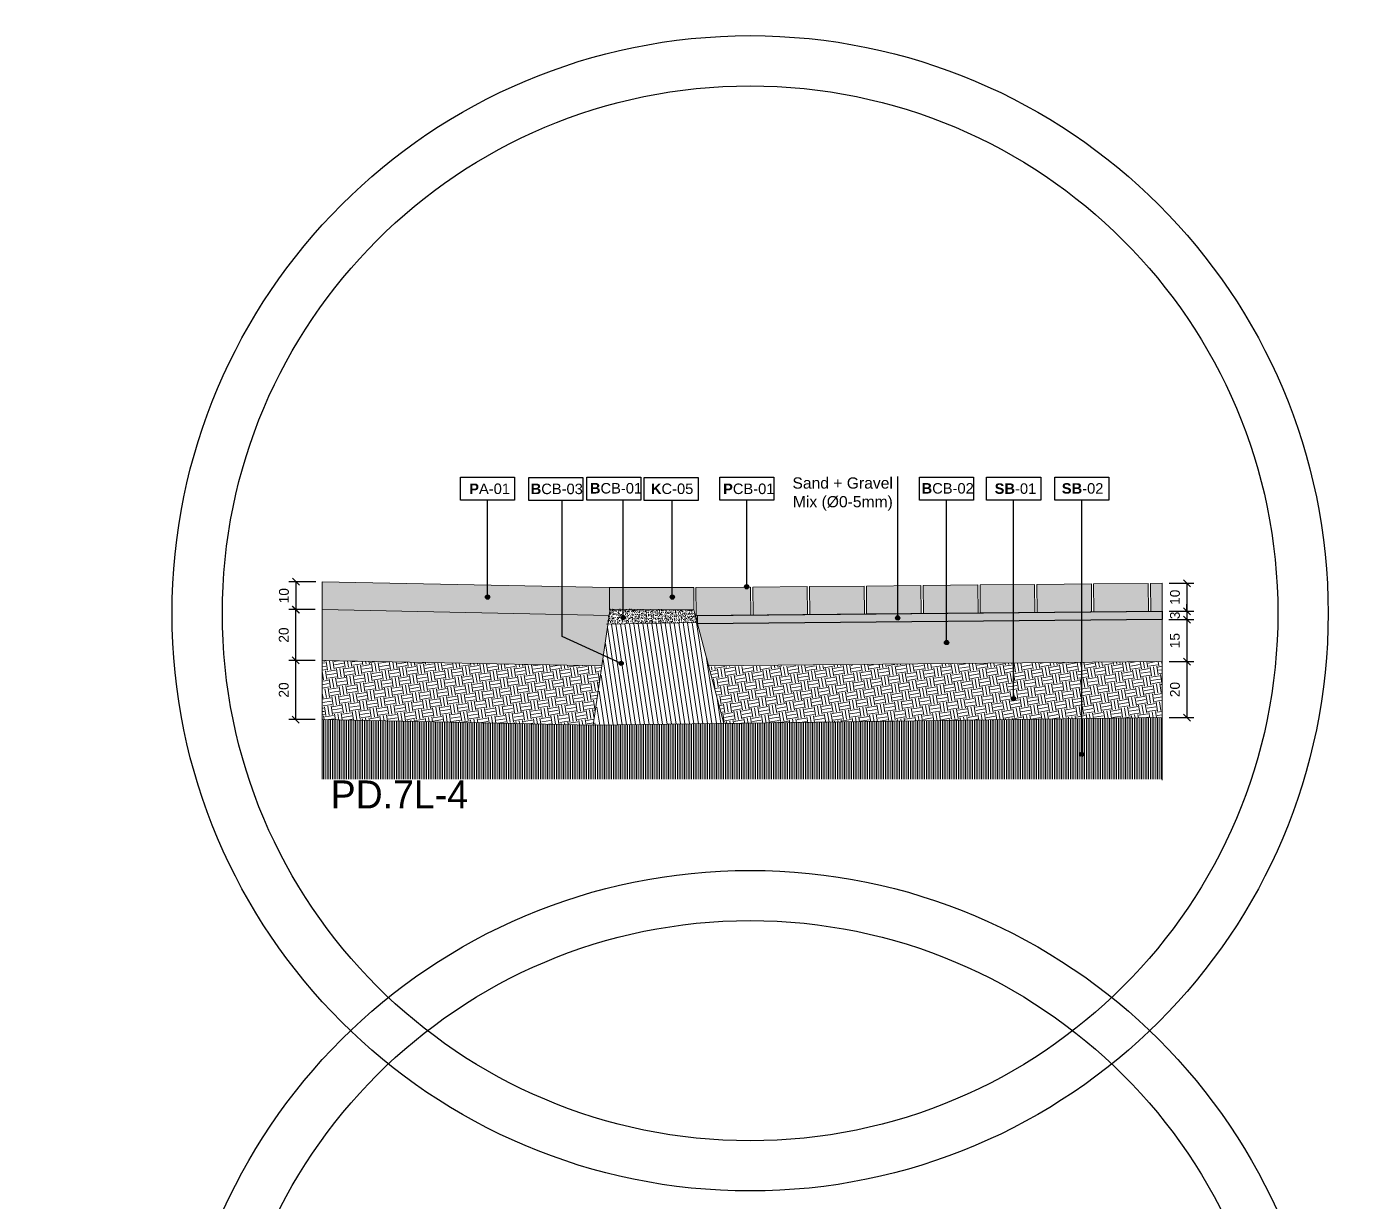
# Model space of a CAD drawing. Header units: metres. Extents: x -325 to 301, y -147 to 149.
# Drawn here: x 86.39 to 91.152, y 5.514 to 9.71 of the extents above; entities that cross this region are included whole.
import ezdxf

# ---------------------------------------------------------------- set-up
doc = ezdxf.new("R2010")
doc.units = ezdxf.units.M
doc.layers.get('Defpoints').update_dxf_attribs({"lineweight": 13})
for name, color, linetype, plot in [('-aux', 50, 'Continuous', False), ('-AUX-TWQ', 1, 'Continuous', False), ('-AUX_MON', 3, 'Continuous', False), ('02-L-AUX', 2, 'Continuous', False)]:
    doc.layers.add(name, color=color, linetype=linetype, plot=plot)
doc.layers.add('0-TX-1_25', color=7, linetype='Continuous', true_color=0x3f4f7f)
doc.layers.add('EIT_3 TR sorra', color=7, linetype='Continuous', true_color=0xd8ceb0)
doc.layers.add('03-TR-Paviment_07_Precast Concrete Blocks', color=7, linetype='Continuous', lineweight=5, true_color=0xe7ddd0)
doc.layers.add('3-TR tot_u', color=7, linetype='Continuous', lineweight=5, true_color=0x787878)
for name, color, linetype, lineweight in [('1-CM', 7, 'Continuous', 0), ('2-L-secció', 1, 'Continuous', 0), ('3-TR Formigó', 252, 'Continuous', 0), ('3-TR Seleccionat', 44, 'Continuous', 0), ('3-TR Tot-u', 37, 'Continuous', 0), ('3_TR_paviment gris', 252, 'Continuous', 5)]:
    doc.layers.add(name, color=color, linetype=linetype, lineweight=lineweight)
doc.layers.add('A-KEYPLAN_HATCH', color=7, linetype='Continuous')
doc.layers.add('A_TEXT_2', color=7, linetype='Continuous')
doc.styles.get("Standard").update_dxf_attribs({"font": 'arial.ttf'})
doc.styles.add('x-llegenda materials$0$ENGRAVERS', font='TT0586M.TTF')
doc.dimstyles.new('ISO-25', dxfattribs={"dimtxt": 0.1, "dimasz": 0.1, "dimexe": 0.1, "dimexo": 0.1, "dimgap": 0.1, "dimtad": 1, "dimdec": 0, "dimlfac": 100, "dimzin": 9, "dimtxsty": 'Standard', "dimblk": 'OBLIQUE', "dimcen": 0.1, "dimadec": 0, "dimazin": 0, "dimtfac": 1, "dimtdec": 0, "dimtmove": 0, "dimatfit": 3, "dimldrblk": 'OBLIQUE', "dimfxl": 1, "dimarcsym": 0})

# ---------------------------------------------------------------- blocks, each defined once
blk = doc.blocks.new('hatch keyplan 2')
at = {"layer": 'A-KEYPLAN_HATCH'}
blk.add_lwpolyline([(0, 0.00548), (0.01287, 0.00548), (0.01287, 0), (0, 0)], close=True, dxfattribs=at)
blk = doc.blocks.new('hatch keyplan')
at = {"layer": 'A-KEYPLAN_HATCH'}
blk.add_blockref('hatch keyplan 2', (1.43058, 0.85215), dxfattribs=at)
blk = doc.blocks.new('B-CB03')
at = {"layer": 'A-KEYPLAN_HATCH'}
blk.add_blockref('hatch keyplan', (-1.43058, -0.85215), dxfattribs=at)
at = {"layer": 'A_TEXT_2', "insert": (-0.0008, 0.00398), "char_height": 0.0025, "attachment_point": 1}
blk.add_mtext_dynamic_manual_height_columns('\\pi0.00128;{\\fArial|b1|i0|c0|p34;B}CB-03', width=0.0145619, gutter_width=0.015, heights=[0], dxfattribs=at)
blk = doc.blocks.new('K04')
at = {"layer": 'A-KEYPLAN_HATCH'}
blk.add_blockref('hatch keyplan', (-1.42958, -0.85215), dxfattribs=at)
at = {"layer": 'A_TEXT_2', "insert": (0.0002, 0.00402), "char_height": 0.0025, "attachment_point": 1}
blk.add_mtext_dynamic_manual_height_columns('\\pi0.00244;{\\fArial|b1|i0|c0|p34;K}C-05', width=0.0145619, gutter_width=0.015, heights=[0], dxfattribs=at)
blk = doc.blocks.new('B-CB02')
at = {"layer": 'A-KEYPLAN_HATCH'}
blk.add_blockref('hatch keyplan', (-1.43058, -0.85215), dxfattribs=at)
at = {"layer": 'A_TEXT_2', "insert": (-0.0008, 0.00409), "char_height": 0.0025, "attachment_point": 1}
blk.add_mtext_dynamic_manual_height_columns('\\pi0.00129;{\\fArial|b1|i0|c0|p34;B}CB-02', width=0.0145619, gutter_width=0.015, heights=[0], dxfattribs=at)
blk = doc.blocks.new('SB-01')
at = {"layer": 'A-KEYPLAN_HATCH'}
blk.add_blockref('hatch keyplan', (-1.43058, -0.85215), dxfattribs=at)
at = {"layer": 'A_TEXT_2', "insert": (-0.0008, 0.00403), "char_height": 0.0025, "attachment_point": 1}
blk.add_mtext_dynamic_manual_height_columns('\\pi0.00271;{\\fArial|b1|i0|c0|p34;SB}-01', width=0.0145619, gutter_width=0.015, heights=[0], dxfattribs=at)
blk = doc.blocks.new('B-CB01')
at = {"layer": 'A-KEYPLAN_HATCH'}
blk.add_blockref('hatch keyplan', (-1.43058, -0.85215), dxfattribs=at)
at = {"layer": 'A_TEXT_2', "insert": (-0.0008, 0.00411), "char_height": 0.0025, "attachment_point": 1}
blk.add_mtext_dynamic_manual_height_columns('\\pi0.00152;{\\fArial|b1|i0|c0|p34;B}CB-01', width=0.0145619, gutter_width=0.015, heights=[0], dxfattribs=at)
blk = doc.blocks.new('B-A01')
at = {"layer": 'A-KEYPLAN_HATCH'}
blk.add_blockref('hatch keyplan', (-1.43058, -0.85215), dxfattribs=at)
at = {"layer": 'A_TEXT_2', "insert": (-0.0008, 0.00399), "char_height": 0.0025, "attachment_point": 1}
blk.add_mtext_dynamic_manual_height_columns('\\pi0.00288;{\\fArial|b1|i0|c0|p34;P}A-01', width=0.0145619, gutter_width=0.015, heights=[0], dxfattribs=at)
blk = doc.blocks.new('SB-02')
at = {"layer": 'A-KEYPLAN_HATCH'}
blk.add_blockref('hatch keyplan', (-1.43058, -0.85215), dxfattribs=at)
at = {"layer": 'A_TEXT_2', "insert": (-0.0008, 0.00408), "char_height": 0.0025, "attachment_point": 1}
blk.add_mtext_dynamic_manual_height_columns('\\pi0.00249;{\\fArial|b1|i0|c0|p34;SB}-02', width=0.0145619, gutter_width=0.015, heights=[0], dxfattribs=at)
blk = doc.blocks.new('PCB02')
at = {"layer": 'A-KEYPLAN_HATCH'}
blk.add_blockref('hatch keyplan', (-1.42958, -0.85215), dxfattribs=at)
at = {"layer": 'A_TEXT_2', "insert": (0.0002, 0.00398), "char_height": 0.0025, "attachment_point": 1}
blk.add_mtext_dynamic_manual_height_columns('\\pi0.00161;{\\fArial|b1|i0|c0|p34;P}CB-01', width=0.0145619, gutter_width=0.015, heights=[0], dxfattribs=at)
blk = doc.blocks.new('_Oblique')
at = {"color": 0, "lineweight": -2}
blk.add_line((-0.5, -0.5), (0.5, 0.5), dxfattribs=at)
blk = doc.blocks.new('*D1318')
at = {"layer": '0-TX-1_25', "color": 0, "lineweight": -2, "transparency": 16777216}
for p, q in [((90.47, 7.7218), (90.5584, 7.7218)), ((90.5334, 7.7218), (90.5334, 7.622)), ((90.47, 7.622), (90.5584, 7.622))]:
    blk.add_line(p, q, dxfattribs=at)
at = {"layer": 'Defpoints', "color": 0, "transparency": 16777216}
for p in [(90.445, 7.7218, 0.0017), (90.445, 7.622, 0.0017), (90.5334, 7.622)]:
    blk.add_point(p, dxfattribs=at)
at = {"layer": '0-TX-1_25', "color": 0, "lineweight": -2, "transparency": 16777216, "xscale": 0.025, "yscale": 0.025, "zscale": 0.025}
for p, rotation in [((90.5334, 7.7218), 90), ((90.5334, 7.622), 270)]:
    blk.add_blockref('_Oblique', p, dxfattribs=dict(at, rotation=rotation))
at = {"layer": '0-TX-1_25', "color": 0, "transparency": 16777216, "insert": (90.4905, 7.6719), "char_height": 0.035, "attachment_point": 5, "rotation": 90}
blk.add_mtext('10', dxfattribs=at)
blk = doc.blocks.new('*D1316')
at = {"layer": '0-TX-1_25', "color": 0, "lineweight": -2, "transparency": 16777216}
for p, q in [((90.47, 7.622), (90.5584, 7.622)), ((90.5334, 7.622), (90.5334, 7.647)), ((90.5334, 7.622), (90.5334, 7.592)), ((90.4703, 7.592), (90.5584, 7.592)), ((90.5334, 7.592), (90.5334, 7.567))]:
    blk.add_line(p, q, dxfattribs=at)
at = {"layer": 'Defpoints', "color": 0, "transparency": 16777216}
for p in [(90.445, 7.622, 0.0017), (90.4453, 7.592, 0.0017), (90.5334, 7.592)]:
    blk.add_point(p, dxfattribs=at)
at = {"layer": '0-TX-1_25', "color": 0, "lineweight": -2, "transparency": 16777216, "xscale": 0.025, "yscale": 0.025, "zscale": 0.025}
for p, rotation in [((90.5334, 7.622), 270), ((90.5334, 7.592), 90)]:
    blk.add_blockref('_Oblique', p, dxfattribs=dict(at, rotation=rotation))
at = {"layer": '0-TX-1_25', "color": 0, "transparency": 16777216, "insert": (90.4905, 7.607), "char_height": 0.035, "attachment_point": 5, "rotation": 90}
blk.add_mtext('3', dxfattribs=at)
blk = doc.blocks.new('*D1319')
at = {"layer": '0-TX-1_25', "color": 0, "lineweight": -2, "transparency": 16777216}
for p, q in [((22.8472, 7.592), (22.7222, 7.592)), ((22.7472, 7.592), (22.7472, 6.6163)), ((22.6859, 6.6163), (22.7722, 6.6163))]:
    blk.add_line(p, q, dxfattribs=at)
at = {"layer": 'Defpoints', "color": 0, "transparency": 16777216}
for p in [(113.1665, 7.592, 0.0017), (22.6609, 6.6163, 0.0017), (22.7472, 6.6163)]:
    blk.add_point(p, dxfattribs=at)
at = {"layer": '0-TX-1_25', "color": 0, "lineweight": -2, "transparency": 16777216, "xscale": 0.025, "yscale": 0.025, "zscale": 0.025}
for p, rotation in [((22.7472, 7.592), 90), ((22.7472, 6.6163), 270)]:
    blk.add_blockref('_Oblique', p, dxfattribs=dict(at, rotation=rotation))
at = {"layer": '0-TX-1_25', "color": 0, "transparency": 16777216, "insert": (22.7043, 7.1041), "char_height": 0.035, "attachment_point": 5, "rotation": 90}
blk.add_mtext('98', dxfattribs=at)
blk = doc.blocks.new('*D1320')
at = {"layer": '0-TX-1_25', "color": 0, "lineweight": -2, "transparency": 16777216}
for p, q in [((90.4695, 7.442), (90.5584, 7.442)), ((90.5334, 7.442), (90.5334, 7.2422)), ((90.4699, 7.2422), (90.5584, 7.2422))]:
    blk.add_line(p, q, dxfattribs=at)
at = {"layer": 'Defpoints', "color": 0, "transparency": 16777216}
for p in [(90.4445, 7.442, 0.0017), (90.4449, 7.2422, 0.0017), (90.5334, 7.2422)]:
    blk.add_point(p, dxfattribs=at)
at = {"layer": '0-TX-1_25', "color": 0, "lineweight": -2, "transparency": 16777216, "xscale": 0.025, "yscale": 0.025, "zscale": 0.025}
for p, rotation in [((90.5334, 7.442), 90), ((90.5334, 7.2422), 270)]:
    blk.add_blockref('_Oblique', p, dxfattribs=dict(at, rotation=rotation))
at = {"layer": '0-TX-1_25', "color": 0, "transparency": 16777216, "insert": (90.4905, 7.3421), "char_height": 0.035, "attachment_point": 5, "rotation": 90}
blk.add_mtext('20', dxfattribs=at)
blk = doc.blocks.new('POINT')
at = {"layer": '0-TX-1_25'}
h = blk.add_hatch(dxfattribs=at)
h.set_pattern_fill('ANGLE', color=256)
h.set_pattern_definition([(0, (-83.747, -12.726), (0, 6.985), [5.08, -1.905]), (90, (-83.747, -12.726), (-6.985, 4e-16), [5.08, -1.905])])
edge = h.paths.add_edge_path()
edge.add_arc((0, 0), 0.0075, 0, 360)
h = blk.add_hatch(color=256, dxfattribs=at)
h.dxf.hatch_style = 1
edge = h.paths.add_edge_path()
edge.add_arc((0, 0), 0.0075, 0, 360)
blk.add_circle((0, 0), 0.0075, dxfattribs=at)
blk = doc.blocks.new('*D1317')
at = {"layer": '0-TX-1_25', "color": 0, "lineweight": -2, "transparency": 16777216}
for p, q in [((90.469, 7.592), (90.558, 7.592)), ((90.533, 7.592), (90.533, 7.442)), ((90.4704, 7.442), (90.558, 7.442))]:
    blk.add_line(p, q, dxfattribs=at)
at = {"layer": 'Defpoints', "color": 0, "transparency": 16777216}
for p in [(90.444, 7.592, 0.0017), (90.4454, 7.442, 0.0017), (90.533, 7.442)]:
    blk.add_point(p, dxfattribs=at)
at = {"layer": '0-TX-1_25', "color": 0, "lineweight": -2, "transparency": 16777216, "xscale": 0.025, "yscale": 0.025, "zscale": 0.025}
for p, rotation in [((90.533, 7.592), 90), ((90.533, 7.442), 270)]:
    blk.add_blockref('_Oblique', p, dxfattribs=dict(at, rotation=rotation))
at = {"layer": '0-TX-1_25', "color": 0, "transparency": 16777216, "insert": (90.4901, 7.517), "char_height": 0.035, "attachment_point": 5, "rotation": 90}
blk.add_mtext('15', dxfattribs=at)
blk = doc.blocks.new('*D1348')
at = {"layer": '0-TX-1_25', "color": 0, "lineweight": -2, "transparency": 16777216}
for p, q in [((87.42, 7.4463), (87.3263, 7.4463)), ((87.3513, 7.2351), (87.3513, 7.4463)), ((87.42, 7.2351), (87.3263, 7.2351))]:
    blk.add_line(p, q, dxfattribs=at)
at = {"layer": 'Defpoints', "color": 0, "transparency": 16777216}
for p in [(87.3513, 7.4463), (87.445, 7.4463, 0), (87.445, 7.2351, 0.0017)]:
    blk.add_point(p, dxfattribs=at)
at = {"layer": '0-TX-1_25', "color": 0, "lineweight": -2, "transparency": 16777216, "xscale": 0.025, "yscale": 0.025, "zscale": 0.025}
for p, rotation in [((87.3513, 7.4463), 90), ((87.3513, 7.2351), 270)]:
    blk.add_blockref('_Oblique', p, dxfattribs=dict(at, rotation=rotation))
at = {"layer": '0-TX-1_25', "color": 0, "transparency": 16777216, "insert": (87.3085, 7.3407), "char_height": 0.035, "attachment_point": 5, "rotation": 90}
blk.add_mtext('20', dxfattribs=at)
blk = doc.blocks.new('*D1349')
at = {"layer": '0-TX-1_25', "color": 0, "lineweight": -2, "transparency": 16777216}
for p, q in [((87.4207, 7.6276), (87.3263, 7.6276)), ((87.3513, 7.4463), (87.3513, 7.6276)), ((87.42, 7.4463), (87.3263, 7.4463))]:
    blk.add_line(p, q, dxfattribs=at)
at = {"layer": 'Defpoints', "color": 0, "transparency": 16777216}
for p in [(87.3513, 7.6276), (87.4457, 7.6276, 0), (87.445, 7.4463, 0)]:
    blk.add_point(p, dxfattribs=at)
at = {"layer": '0-TX-1_25', "color": 0, "lineweight": -2, "transparency": 16777216, "xscale": 0.025, "yscale": 0.025, "zscale": 0.025}
for p, rotation in [((87.3513, 7.6276), 90), ((87.3513, 7.4463), 270)]:
    blk.add_blockref('_Oblique', p, dxfattribs=dict(at, rotation=rotation))
at = {"layer": '0-TX-1_25', "color": 0, "transparency": 16777216, "insert": (87.3085, 7.5369), "char_height": 0.035, "attachment_point": 5, "rotation": 90}
blk.add_mtext('20', dxfattribs=at)
blk = doc.blocks.new('*D1350')
at = {"layer": '0-TX-1_25', "color": 0, "lineweight": -2, "transparency": 16777216}
for p, q in [((87.4227, 7.7275), (87.327, 7.7275)), ((87.352, 7.7275), (87.352, 7.6276)), ((87.4207, 7.6276), (87.327, 7.6276))]:
    blk.add_line(p, q, dxfattribs=at)
at = {"layer": 'Defpoints', "color": 0, "transparency": 16777216}
for p in [(87.4477, 7.7275, 0), (87.352, 7.6276), (87.4457, 7.6276, 0)]:
    blk.add_point(p, dxfattribs=at)
at = {"layer": '0-TX-1_25', "color": 0, "lineweight": -2, "transparency": 16777216, "xscale": 0.025, "yscale": 0.025, "zscale": 0.025}
for p, rotation in [((87.352, 7.7275), 90), ((87.352, 7.6276), 270)]:
    blk.add_blockref('_Oblique', p, dxfattribs=dict(at, rotation=rotation))
at = {"layer": '0-TX-1_25', "color": 0, "transparency": 16777216, "insert": (87.3091, 7.6775), "char_height": 0.035, "attachment_point": 5, "rotation": 90}
blk.add_mtext('10', dxfattribs=at)
blk = doc.blocks.new('*D1879')
at = {"layer": '0-TX-1_25', "color": 0, "lineweight": -2, "transparency": 16777216}
for p, q in [((87.5171, 51.8946), (87.5171, 52.0196)), ((87.7984, 51.9196), (87.7984, 52.0196)), ((87.5171, 51.9946), (87.7984, 51.9946))]:
    blk.add_line(p, q, dxfattribs=at)
at = {"layer": 'Defpoints', "color": 0, "transparency": 16777216}
for p in [(87.7984, 51.9946), (87.7984, 51.8946), (87.5171, 0.0315)]:
    blk.add_point(p, dxfattribs=at)
at = {"layer": '0-TX-1_25', "color": 0, "lineweight": -2, "transparency": 16777216, "xscale": 0.025, "yscale": 0.025, "zscale": 0.025, "rotation": 180}
blk.add_blockref('_Oblique', (87.5171, 51.9946), dxfattribs=at)
at = {"layer": '0-TX-1_25', "color": 0, "lineweight": -2, "transparency": 16777216, "xscale": 0.025, "yscale": 0.025, "zscale": 0.025}
blk.add_blockref('_Oblique', (87.7984, 51.9946), dxfattribs=at)
at = {"layer": '0-TX-1_25', "color": 0, "transparency": 16777216, "insert": (87.6578, 52.0374), "char_height": 0.035, "attachment_point": 5}
blk.add_mtext('28', dxfattribs=at)

msp = doc.modelspace()

# ---------------------------------------------------------------- hatches: boundary and pattern name
at = {"layer": '03-TR-Paviment_07_Precast Concrete Blocks'}
h = msp.add_hatch(color=256, dxfattribs=at)
h.dxf.hatch_style = 1
h.paths.add_polyline_path([(89.5915, 7.7139), (89.5924, 7.6139), (89.7872, 7.6159), (89.7863, 7.7159)])
h = msp.add_hatch(color=256, dxfattribs=at)
h.dxf.hatch_style = 1
h.paths.add_polyline_path([(89.7944, 7.7158), (89.7953, 7.6158), (89.99, 7.6177), (89.9891, 7.7177)])
h = msp.add_hatch(color=256, dxfattribs=at)
h.dxf.hatch_style = 1
h.paths.add_polyline_path([(89.9972, 7.7176), (89.9981, 7.6177), (90.1929, 7.6196), (90.192, 7.7196)])
h = msp.add_hatch(color=256, dxfattribs=at)
h.dxf.hatch_style = 1
h.paths.add_polyline_path([(90.2001, 7.7195), (90.201, 7.6195), (90.3958, 7.6214), (90.3948, 7.7214)])
h = msp.add_hatch(color=256, dxfattribs=at)
h.dxf.hatch_style = 1
h.paths.add_polyline_path([(90.445, 7.6218), (90.445, 7.7218), (90.4029, 7.7213), (90.4038, 7.6214)])
h = msp.add_hatch(color=256, dxfattribs=at)
h.dxf.hatch_style = 1
h.paths.add_polyline_path([(88.7801, 7.7065), (88.781, 7.6065), (88.9758, 7.6085), (88.9749, 7.7085)])
h = msp.add_hatch(color=256, dxfattribs=at)
h.dxf.hatch_style = 1
h.paths.add_polyline_path([(88.9829, 7.7084), (88.9839, 7.6084), (89.1786, 7.6103), (89.1777, 7.7103)])
h = msp.add_hatch(color=256, dxfattribs=at)
h.dxf.hatch_style = 1
h.paths.add_polyline_path([(89.1858, 7.7102), (89.1867, 7.6102), (89.3815, 7.6122), (89.3806, 7.7122)])
h = msp.add_hatch(color=256, dxfattribs=at)
h.dxf.hatch_style = 1
h.paths.add_polyline_path([(89.3886, 7.7121), (89.3896, 7.6121), (89.5843, 7.614), (89.5834, 7.714)])
at = {"layer": '3-TR Formigó'}
h = msp.add_hatch(dxfattribs=at)
h.set_pattern_fill('ANSI31', color=256, scale=0.005, angle=-126.3922, style=0)
h.set_pattern_definition([(278.60779, (4.804682, -47.854254), (0.0156961847, 0.0023760076), [])])
h.paths.add_polyline_path([(88.4183, 7.2151), (88.879, 7.2212), (88.7842, 7.5814), (88.4656, 7.5757)])
at = {"layer": '3-TR Seleccionat'}
h = msp.add_hatch(dxfattribs=at)
h.set_pattern_fill('ANSI31', color=256, scale=0.002, angle=45, style=0)
h.set_pattern_definition([(90, (87.297665, 14.118718), (-0.00635, -6e-11), [])])
h.paths.add_polyline_path([(87.445, 7.1674), (87.445, 7.2351), (88.4134, 7.215), (90.4466, 7.2422), (90.445, 7.022), (87.4448, 7.022)])
at = {"layer": '3-TR Tot-u'}
h = msp.add_hatch(dxfattribs=at)
h.set_pattern_fill('EARTH', color=256, scale=0.005, angle=279, style=0)
h.set_pattern_definition([(279, (4.596564, -13.718513), (0.036325899, -0.02639231), [0.03175, -0.03175]), (279, (4.608324, -13.71665), (0.036325899, -0.02639231), [0.03175, -0.03175]), (279, (4.620083, -13.714788), (0.036325899, -0.02639231), [0.03175, -0.03175]), (9, (4.624624, -13.718087), (0.02639231, 0.036325899), [0.03175, -0.03175]), (9, (4.626487, -13.729847), (0.02639231, 0.036325899), [0.03175, -0.03175]), (9, (4.62835, -13.741606), (0.02639231, 0.036325899), [0.03175, -0.03175])])
h.paths.add_polyline_path([(87.445, 7.4463), (87.4464, 7.2351), (88.4134, 7.215), (88.4435, 7.4227), (88.3705, 7.4279)])
h = msp.add_hatch(dxfattribs=at)
h.set_pattern_fill('EARTH', color=256, scale=0.005, angle=-80.3021, style=0)
h.set_pattern_definition([(279.698, (88.888883, 7.227767), (0.0366447, -0.0259479), [0.03175, -0.03175]), (279.698, (88.90062, 7.229773), (0.0366447, -0.0259479), [0.03175, -0.03175]), (279.698, (88.912355, 7.23178), (0.0366447, -0.0259479), [0.03175, -0.03175]), (9.698, (88.916936, 7.228535), (0.0259479, 0.0366447), [0.03175, -0.03175]), (9.698, (88.918942, 7.2168), (0.0259479, 0.0366447), [0.03175, -0.03175]), (9.698, (88.920947, 7.205063), (0.0259479, 0.0366447), [0.03175, -0.03175])])
h.paths.add_polyline_path([(90.4449, 7.2422), (90.4445, 7.442), (88.826, 7.4237), (88.8802, 7.2192)])
at = {"layer": '3-TR tot_u'}
h = msp.add_hatch(dxfattribs=at)
h.set_pattern_fill('AR-CONC', color=256, scale=0.0002, angle=88.1652)
h.set_pattern_definition([(138.16522, (4.626428, 3.378138), (0.004352801, 0.036316187), [0.00381, -0.04191]), (83.16522, (4.626428, 3.378138), (-0.03841746, -0.005821639), [0.003048, -0.033528117]), (188.616665, (4.62679, 3.381164), (-0.034064657, 0.030494548), [0.003238002, -0.035618049]), (134.34942, (4.616273, 3.378463), (0.010140008, 0.053918794), [0.005715, -0.062865]), (184.80078, (4.61712, 3.382957), (-0.047939638, 0.049040876), [0.004857005, -0.05342712]), (79.34937, (4.616273, 3.378463), (-0.04793964, 0.049040876), [0.004571993, -0.050291946]), (109.16522, (4.618975, 3.38346), (0.021413416, 0.029652477), [0.00381, -0.04191]), (54.16522, (4.618975, 3.38346), (-0.036422958, 0.013533515), [0.003048, -0.033528]), (159.616665, (4.62076, 3.38593), (-0.015009543, 0.043185993), [0.003238002, -0.035617988]), (125.66522, (4.626428, 3.378138), (-0.0168825598, 0.0011588517), [0, -0.0331216, 0, -0.034036, 0, -0.033655]), (95.66522, (4.626428, 3.378138), (-0.0195979633, 0.0139985867), [0, -0.0194056, 0, -0.0323596, 0, -0.012827]), (55.66522, (4.626065, 3.366816), (0.002013415, 0.0270675318), [0, -0.0127, 0, -0.039624, 0, -0.052578]), (45.66522, (4.625903, 3.361738), (-0.0041341466, 0.029773466), [0, -0.01651, 0, -0.0263144, 0, -0.037338])])
h.paths.add_polyline_path([(88.4713, 7.6066), (87.4457, 7.6276), (87.445, 7.4463), (88.4435, 7.4265)])
h = msp.add_hatch(dxfattribs=at)
h.set_pattern_fill('AR-CONC', color=256, scale=9e-05, angle=90.2664)
h.set_pattern_definition([(140.266414, (5.037615, -15.191748), (0.0013582613, 0.0164031132), [0.0017145, -0.0188595]), (85.266414, (5.037615, -15.191748), (-0.0171801815, -0.0032518273), [0.0013716, -0.0150876526]), (190.71786, (5.037728, -15.190381), (-0.0158219194, 0.0131512858), [0.0014571008, -0.016028122]), (136.450614, (5.033043, -15.19177), (0.003670327, 0.024414444), [0.00257175, -0.02828925]), (186.901972, (5.033348, -15.189735), (-0.0223674596, 0.021262598), [0.002185652, -0.024042205]), (81.450565, (5.033043, -15.19177), (-0.0223674596, 0.021262598), [0.002057397, -0.022631376]), (111.266414, (5.034175, -15.189478), (0.0091403206, 0.0136879438), [0.0017145, -0.0188595]), (56.266414, (5.034175, -15.189478), (-0.0166026007, 0.0054850432), [0.0013716, -0.0150876]), (161.71786, (5.034937, -15.188337), (-0.0074622802, 0.019172987), [0.0014571008, -0.0160280944]), (127.766414, (5.0376146, -15.191748), (-0.00761116375, 0.0002425866), [0, -0.01490472, 0, -0.0153162, 0, -0.01514475]), (97.766414, (5.0376146, -15.191748), (-0.009044117, 0.0059717809), [0, -0.00873252, 0, -0.01456182, 0, -0.00577215]), (57.766414, (5.037638, -15.1968455), (0.0004588393, 0.012205419), [0, -0.005715, 0, -0.0178308, 0, -0.0236601]), (47.766414, (5.037649, -15.199132), (-0.0023503487, 0.0133208417), [0, -0.0074295, 0, -0.01184148, 0, -0.0168021])])
h.paths.add_polyline_path([(88.7684, 7.5811), (88.7842, 7.5814), (88.772, 7.6266), (88.4735, 7.6305), (88.461, 7.577)])
h = msp.add_hatch(dxfattribs=at)
h.set_pattern_fill('AR-CONC', color=256, scale=0.0002, angle=90.2664)
h.set_pattern_definition([(140.2664143104, (269989.77371, -738413.616787), (0.0030183585511, 0.0364513625844), [0.00381, -0.04191]), (85.2664143104, (269989.77371, -738413.616787), (-0.0381781810675, -0.0072262829332), [0.003048, -0.033528116834]), (190.7178590104, (269989.773962, -738413.61375), (-0.0351598209585, 0.0292250795622), [0.00323800176, -0.03561804892]), (136.4506143104, (269989.76355, -738413.616834), (0.0081562825582, 0.0542543196878), [0.005715, -0.062865]), (186.9019719204, (269989.76423, -738413.612313), (-0.049705465848, 0.047250217616), [0.004857004628, -0.053427121632]), (81.45056548, (269989.76355, -738413.616834), (-0.0497054658455, 0.0472502176188), [0.004571993414, -0.050291946384]), (111.2664143104, (269989.766067, -738413.611742), (0.0203118235131, 0.0304176527954), [0.00381, -0.04191]), (56.2664143104, (269989.766067, -738413.611742), (-0.0368946682902, 0.0121889849718), [0.003048, -0.033528]), (161.7178593104, (269989.76776, -738413.609207), (-0.016582844967, 0.0426066376987), [0.00323800176, -0.03561798752]), (127.7664143104, (269989.773711, -738413.616787), (-0.0169136972324, 0.00053908133522), [0, -0.0331216, 0, -0.034036, 0, -0.033655]), (97.7664143104, (269989.77371, -738413.616787), (-0.02009803784808, 0.0132706243038), [0, -0.0194056, 0, -0.0323596, 0, -0.012827]), (57.7664143104, (269989.773764, -738413.628115), (0.00101964285024, 0.02712315336895), [0, -0.0127, 0, -0.039624, 0, -0.052578]), (47.7664143104, (269989.773787, -738413.633195), (-0.0052229971542, 0.0296018704426), [0, -0.01651, 0, -0.0263144, 0, -0.037338])])
h.paths.add_polyline_path([(90.4445, 7.442), (90.4441, 7.5422), (90.4437, 7.592), (88.7854, 7.5768), (88.8251, 7.4272), (88.9967, 7.4288)])
at = {"layer": '3_TR_paviment gris'}
h = msp.add_hatch(dxfattribs=at)
h.set_pattern_fill('DOTS', color=256, scale=0.005, angle=357.5166, style=0)
h.set_pattern_definition([(357.516611, (4.4188405, -13.014002), (0.0043089525, 0.0077580804), [0, -0.0079375])])
h.paths.add_polyline_path([(88.472, 7.7066), (87.445, 7.7276), (87.4457, 7.6276), (88.4713, 7.6066)])
msp.add_hatch(color=256, dxfattribs=at).paths.add_polyline_path([(88.7698, 7.6267), (88.472, 7.6266), (88.4705, 7.7066), (88.7706, 7.7066)])
at = {"layer": 'EIT_3 TR sorra'}
h = msp.add_hatch(dxfattribs=at)
h.set_pattern_fill('ANSI36', color=256, scale=0.001075, angle=-0.5853, style=0, double=1)
h.set_pattern_definition([(44.4146932, (-145.694049, -118.415319), (0.001877787426, 0.0066181336), [0.0085328125, -0.0017065625, 0, -0.0017065625])])
h.paths.add_polyline_path([(88.7854, 7.6068), (90.445, 7.622), (90.4453, 7.592), (88.7854, 7.5768)])

# ---------------------------------------------------------------- linework, layer by layer
at = {"layer": '-AUX-TWQ'}
for radius in [2.0638, 1.8844]:
    msp.add_circle((88.9735, 7.6145, 0.0017), radius, dxfattribs=at)
at = {"layer": '-AUX_MON'}
for radius in [2.0638, 1.8844]:
    msp.add_circle((88.9735, 4.6323, 0.0017), radius, dxfattribs=at)
at = {"layer": '0-TX-1_25'}
for points in [[(89.5005, 7.5981), (89.5005, 8.1033)], [(89.675, 7.5101), (89.675, 8.0184)], [(89.9145, 7.3094), (89.9145, 8.0184)]]:
    msp.add_lwpolyline(points, dxfattribs=at)
at = {"layer": '0-TX-1_25', "elevation": 0.0017}
for points in [[(88.0359, 7.6724), (88.0359, 8.0184)], [(88.5131, 7.4357), (88.3029, 7.5314), (88.3029, 8.0184)], [(88.5199, 7.5996), (88.5199, 8.0184)], [(88.6956, 7.6724), (88.6956, 8.0184)], [(88.9614, 7.7094), (88.9614, 8.0184)], [(90.1576, 7.1109), (90.1576, 8.0183)]]:
    msp.add_lwpolyline(points, dxfattribs=at)
at = {"layer": '02-L-AUX', "elevation": 0.0017}
msp.add_lwpolyline([(88.7854, 7.6068), (90.445, 7.622), (90.4453, 7.592), (88.7854, 7.5768)], close=True, dxfattribs=at)
at = {"layer": '1-CM'}
for p, q in [((88.472, 7.7066, 0), (87.445, 7.7276, 0)), ((88.7774, 7.6067, 0.0017), (90.445, 7.622, 0.0017)), ((88.7854, 7.5768, 0.0017), (90.444, 7.592, 0.0017)), ((88.8251, 7.4272, 0.0017), (90.4445, 7.442, 0.0017)), ((90.4449, 7.2422, 0.0017), (88.4134, 7.215, 0.0017))]:
    msp.add_line(p, q, dxfattribs=at)
at = {"layer": '1-CM', "elevation": 0.0017}
for points in [[(89.7872, 7.6159), (89.5924, 7.6139), (89.5915, 7.7139), (89.7863, 7.7158)], [(89.99, 7.6178), (89.7953, 7.6158), (89.7944, 7.7158), (89.9891, 7.7177)], [(90.1929, 7.6196), (89.9981, 7.6177), (89.9972, 7.7176), (90.192, 7.7196)], [(90.3958, 7.6215), (90.201, 7.6195), (90.2001, 7.7195), (90.3948, 7.7214)], [(88.9758, 7.6085), (88.781, 7.6065), (88.7801, 7.7065), (88.9749, 7.7084)], [(89.1786, 7.6104), (88.9839, 7.6084), (88.9829, 7.7084), (89.1777, 7.7103)], [(89.3815, 7.6122), (89.1867, 7.6102), (89.1858, 7.7102), (89.3806, 7.7121)], [(89.5843, 7.6141), (89.3896, 7.6121), (89.3886, 7.7121), (89.5834, 7.714)]]:
    msp.add_lwpolyline(points, close=True, dxfattribs=at)
at = {"layer": '1-CM'}
for points, elevation in [([(90.445, 7.6218), (90.4038, 7.6214), (90.4029, 7.7213), (90.445, 7.7218)], 0.0017), ([(88.4713, 7.6066), (87.4457, 7.6276)], 0), ([(88.7842, 7.5814), (88.772, 7.6266)], 0.0017), ([(88.4608, 7.5762), (88.7842, 7.5814)], 0.0017), ([(87.445, 7.4463), (88.4435, 7.4265)], 0), ([(87.445, 7.2351), (88.4134, 7.215)], 0.0017)]:
    msp.add_lwpolyline(points, dxfattribs=dict(at, elevation=elevation))
at = {"layer": '1-CM', "extrusion": (-4.11382e-09, 8.22762e-11, 1), "elevation": 0.0017}
msp.add_lwpolyline([(88.772, 7.6266), (88.472, 7.6266), (88.472, 7.7066), (88.772, 7.7066)], close=True, dxfattribs=at)
at = {"layer": '1-CM', "extrusion": (-4.11465e-09, -2.15679e-15, 1), "elevation": 0.0017}
for points in [[(88.4735, 7.6305), (88.4134, 7.215)], [(88.8797, 7.2212), (88.7842, 7.5814)]]:
    msp.add_lwpolyline(points, dxfattribs=at)
at = {"layer": '2-L-secció'}
for p, q in [((87.445, 7.7276, 0.0035), (87.445, 7.0217, 0.0017)), ((90.445, 7.722, 0.0017), (90.445, 7.0184, 0.0017))]:
    msp.add_line(p, q, dxfattribs=at)

# ---------------------------------------------------------------- block references
at = {"color": 244, "true_color": 0x991b1e, "xscale": 14.99999999999007, "yscale": 14.99999999999007, "zscale": 14.99999999999007}
msp.add_blockref('B-A01', (87.9393, 8.0184, 0.0017), dxfattribs=at)
at = {"layer": '0-TX-1_25', "xscale": 15, "yscale": 15, "zscale": 15}
for name, p in [('B-CB03', (88.1828, 8.0181, 0.0017)), ('B-CB01', (88.3908, 8.0184, 0.0017)), ('K04', (88.5797, 8.018, 0.0017)), ('B-CB02', (89.5785, 8.0184)), ('SB-01', (89.818, 8.0184)), ('SB-02', (90.0611, 8.0183, 0.0017))]:
    msp.add_blockref(name, p, dxfattribs=at)
at = {"layer": '0-TX-1_25'}
for p in [(88.9614, 7.7094, 0.0017), (88.0359, 7.6724, 0.0017), (88.6956, 7.6724, 0.0017), (88.5199, 7.5996, 0.0017), (89.5005, 7.5981), (89.675, 7.5101), (88.5131, 7.4357, 0.0017), (89.9145, 7.3094), (90.1576, 7.1109, 0.0017)]:
    msp.add_blockref('POINT', p, dxfattribs=at)
at = {"layer": 'A-KEYPLAN_HATCH', "xscale": 14.99999999999007, "yscale": 14.99999999999007, "zscale": 14.99999999999007}
msp.add_blockref('PCB02', (88.8498, 8.0184, 0.0017), dxfattribs=at)

# ---------------------------------------------------------------- texts
at = {"layer": '-aux', "insert": (87.4757, 7.0174, 0.0017), "char_height": 0.1, "width": 19.210099, "attachment_point": 1, "style": 'x-llegenda materials$0$ENGRAVERS'}
msp.add_mtext('PD.7L-4', dxfattribs=at)
at = {"layer": '0-TX-1_25', "insert": (89.059, 8.1001), "char_height": 0.04, "attachment_point": 1}
msp.add_mtext_dynamic_manual_height_columns('\\pi0.06561;Sand + Gravel \\P\\pi0.06714;Mix (Ø0-5mm)', width=0.417941, gutter_width=0.3375, heights=[0], dxfattribs=at)

# ---------------------------------------------------------------- dimensions: what is measured, and where the dimension line sits
at = {"layer": '0-TX-1_25'}
dim = msp.add_linear_dim(base=(87.7984, 51.9946), p1=(87.5171, 0.0315), p2=(87.7984, 51.8946), dimstyle='ISO-25', override={"dimtxt": 0.035, "dimasz": 0.025, "dimexe": 0.025, "dimexo": 0.025, "dimgap": 0.025, "dimblk1": 'Oblique', "dimblk2": 'Oblique', "dimsah": 1, "dimfxl": 0.1, "dimfxlon": 1, "dimarcsym": 1}, dxfattribs=at)
dim.commit()
dim.dimension.update_dxf_attribs({"geometry": '*D1879', "text_midpoint": (87.6578, 52.0374)})
for base, p1, p2, picture, middle in [((87.352, 7.6276), (87.4477, 7.7275, 0), (87.4457, 7.6276, 0), '*D1350', (87.3091, 7.6775)), ((90.5334, 7.622), (90.445, 7.7218, 0.0017), (90.445, 7.622, 0.0017), '*D1318', (90.4905, 7.6719)), ((22.7472, 6.6163), (113.1665, 7.592, 0.0017), (22.6609, 6.6163, 0.0017), '*D1319', (22.7043, 7.1041)), ((90.5334, 7.2422), (90.4445, 7.442, 0.0017), (90.4449, 7.2422, 0.0017), '*D1320', (90.4905, 7.3421))]:
    dim = msp.add_linear_dim(base=base, p1=p1, p2=p2, angle=90, dimstyle='ISO-25', override={"dimtxt": 0.035, "dimasz": 0.025, "dimexe": 0.025, "dimexo": 0.025, "dimgap": 0.025, "dimblk1": 'Oblique', "dimblk2": 'Oblique', "dimsah": 1, "dimfxl": 0.1, "dimfxlon": 1, "dimarcsym": 1}, dxfattribs=at)
    dim.commit()
    dim.dimension.update_dxf_attribs({"geometry": picture, "text_midpoint": middle})
for base, p1, p2, text, picture, middle in [((87.3513, 7.6276), (87.445, 7.4463, 0), (87.4457, 7.6276, 0), '20', '*D1349', (87.3085, 7.5369)), ((90.533, 7.442), (90.444, 7.592, 0.0017), (90.4454, 7.442, 0.0017), '15', '*D1317', (90.4901, 7.517)), ((87.3513, 7.4463), (87.445, 7.2351, 0.0017), (87.445, 7.4463, 0), '20', '*D1348', (87.3085, 7.3407))]:
    dim = msp.add_linear_dim(base=base, p1=p1, p2=p2, angle=90, text=text, dimstyle='ISO-25', override={"dimtxt": 0.035, "dimasz": 0.025, "dimexe": 0.025, "dimexo": 0.025, "dimgap": 0.025, "dimblk1": 'Oblique', "dimblk2": 'Oblique', "dimsah": 1, "dimfxl": 0.1, "dimfxlon": 1, "dimarcsym": 1}, dxfattribs=at)
    dim.commit()
    dim.dimension.update_dxf_attribs({"geometry": picture, "text_midpoint": middle})
dim = msp.add_linear_dim(base=(90.5334, 7.592), p1=(90.445, 7.622, 0.0017), p2=(90.4453, 7.592, 0.0017), angle=90, dimstyle='ISO-25', override={"dimtxt": 0.035, "dimasz": 0.025, "dimexe": 0.025, "dimexo": 0.025, "dimgap": 0.025, "dimblk1": 'Oblique', "dimblk2": 'Oblique', "dimsah": 1, "dimfxl": 0.1, "dimfxlon": 1, "dimarcsym": 1}, dxfattribs=at)
dim.commit()
dim.dimension.update_dxf_attribs({"geometry": '*D1316', "text_midpoint": (90.5334, 7.607), "dimtype": 160})

doc.saveas('drawing.dxf')
